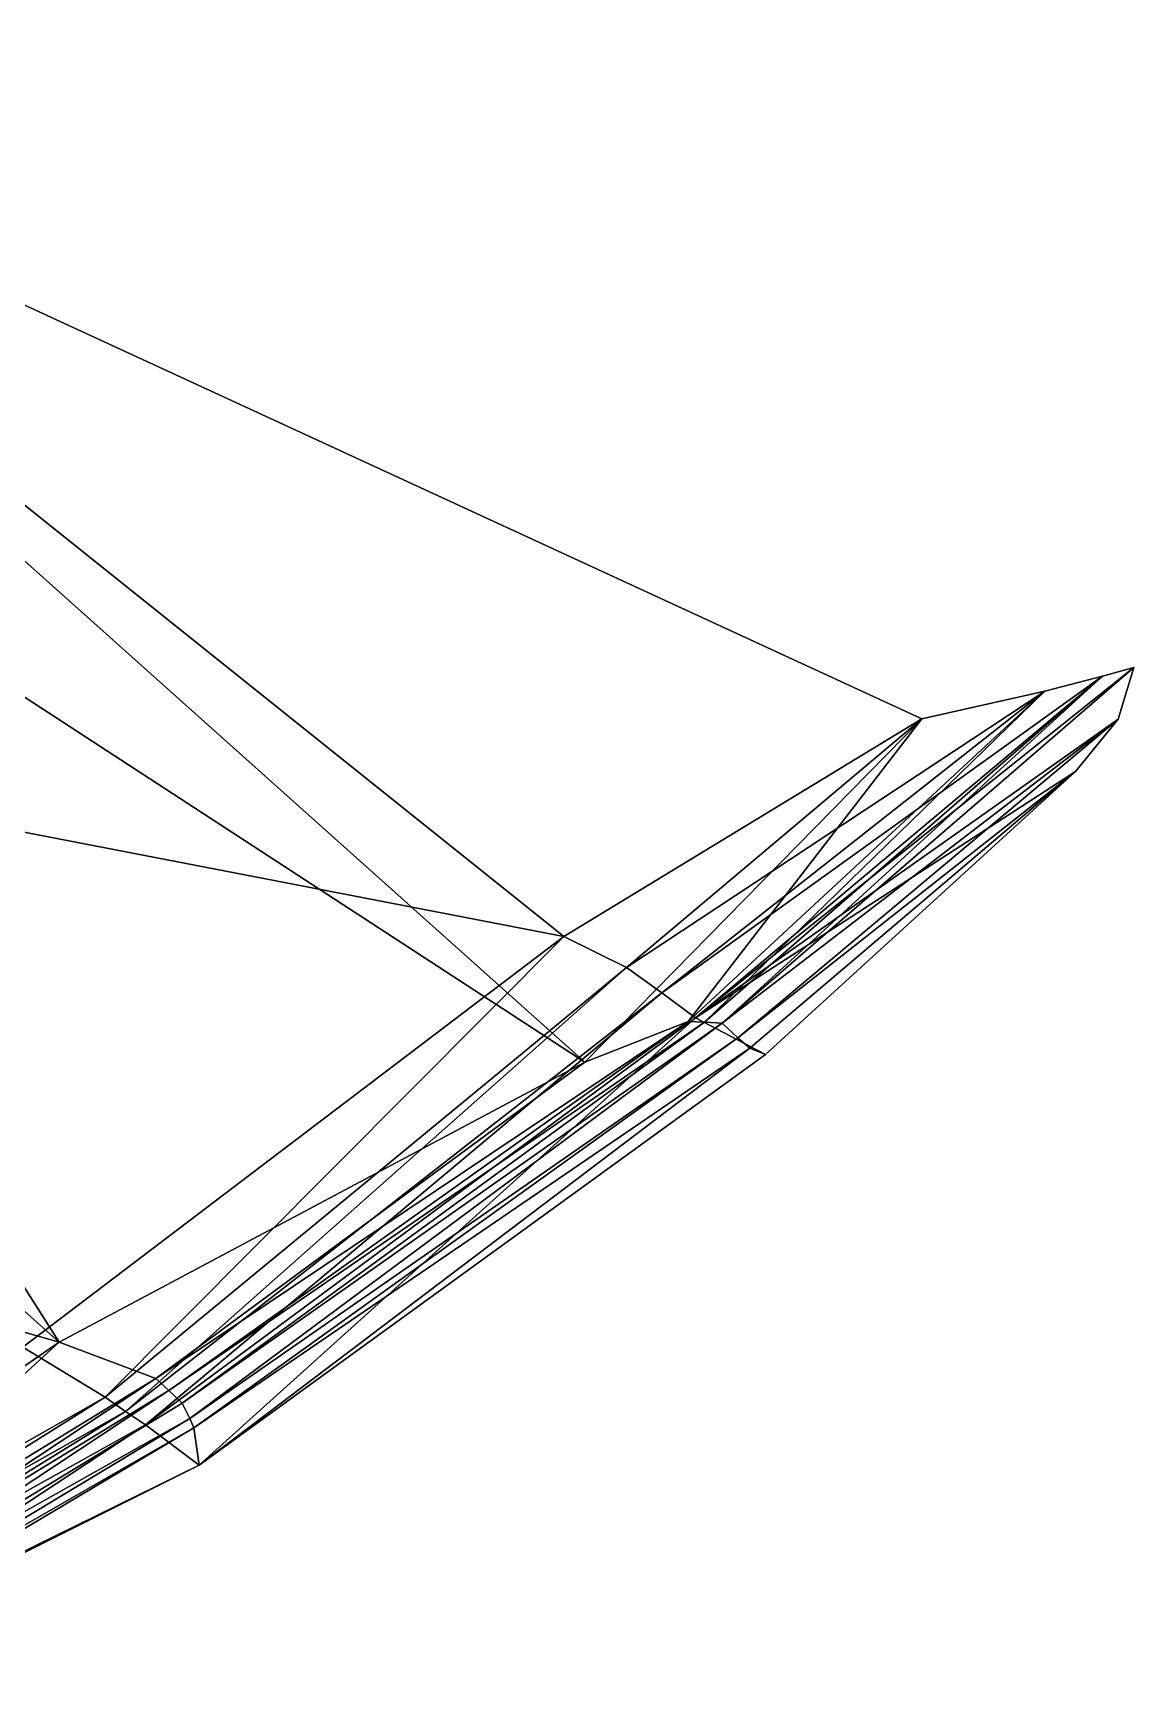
# Model space of a CAD drawing. Extents: x -76 to 76, y -20 to 79.
# Drawn here: x 52.44 to 75.82, y -1.16 to 34 of the extents above; entities that cross this region are included whole.
import ezdxf

# ---------------------------------------------------------------- set-up
doc = ezdxf.new("R2010")
doc.units = 0

msp = doc.modelspace()

# ---------------------------------------------------------------- linework, layer by layer
for points in [[(38.663, 28.748, 28.425), (39.718, 34.005, 27.919), (64.157, 12.135, 26.687)], [(39.718, 34.005, 27.919), (38.761, 19.634, 30.018), (63.71, 14.808, 27.103)], [(39.718, 34.005, 27.919), (71.317, 19.436, 26.398), (64.157, 12.135, 26.687)], [(71.317, 19.436, 26.398), (39.718, 34.005, 27.919), (63.71, 14.808, 27.103)], [(37.602, 19.936, 29.044), (38.663, 28.748, 28.425), (52.988, 6.189, 26.577)], [(38.663, 28.748, 28.425), (64.157, 12.135, 26.687), (52.988, 6.189, 26.577)], [(75.822, 20.525, 25.746), (66.506, 13.08, 27.463), (75.485, 19.426, 25.736)], [(66.506, 13.08, 27.463), (75.822, 20.525, 25.746), (75.153, 20.339, 25.848)], [(67.076, 12.968, 24.869), (75.822, 20.525, 25.746), (75.485, 19.426, 25.736)], [(75.822, 20.525, 25.746), (67.076, 12.968, 24.869), (75.153, 20.339, 25.848)], [(65.792, 13.609, 27.253), (66.506, 13.08, 27.463), (75.153, 20.339, 25.848)], [(65.792, 13.609, 27.253), (75.153, 20.339, 25.848), (73.928, 20.022, 25.978)], [(67.076, 12.968, 24.869), (66.7, 12.986, 24.841), (75.153, 20.339, 25.848)], [(75.153, 20.339, 25.848), (66.7, 12.986, 24.841), (73.928, 20.022, 25.978)], [(37.602, 19.936, 29.044), (52.988, 6.189, 26.577), (34.431, 11.476, 28.978)], [(65.045, 14.149, 26.969), (65.792, 13.609, 27.253), (73.928, 20.022, 25.978)], [(65.045, 14.149, 26.969), (73.928, 20.022, 25.978), (71.317, 19.436, 26.398)], [(66.7, 12.986, 24.841), (66.352, 13.004, 24.972), (73.928, 20.022, 25.978)], [(73.928, 20.022, 25.978), (66.352, 13.004, 24.972), (71.317, 19.436, 26.398)], [(63.71, 14.808, 27.103), (38.761, 19.634, 30.018), (52.216, 6.082, 27.751)], [(63.71, 14.808, 27.103), (65.045, 14.149, 26.969), (71.317, 19.436, 26.398)], [(66.352, 13.004, 24.972), (64.157, 12.135, 26.687), (71.317, 19.436, 26.398)], [(66.506, 13.08, 27.463), (74.584, 18.317, 25.743), (75.485, 19.426, 25.736)], [(67.407, 12.653, 25.146), (67.076, 12.968, 24.869), (75.485, 19.426, 25.736)], [(67.407, 12.653, 25.146), (75.485, 19.426, 25.736), (74.584, 18.317, 25.743)], [(66.506, 13.08, 27.463), (67.993, 12.303, 26.6), (74.584, 18.317, 25.743)], [(67.661, 12.434, 25.639), (67.407, 12.653, 25.146), (74.584, 18.317, 25.743)], [(74.584, 18.317, 25.743), (67.993, 12.303, 26.6), (67.661, 12.434, 25.639)], [(52.216, 6.082, 27.751), (53.968, 5.016, 27.528), (63.71, 14.808, 27.103)], [(53.968, 5.016, 27.528), (65.045, 14.149, 26.969), (63.71, 14.808, 27.103)], [(53.968, 5.016, 27.528), (54.402, 4.712, 27.675), (65.045, 14.149, 26.969)], [(54.402, 4.712, 27.675), (65.792, 13.609, 27.253), (65.045, 14.149, 26.969)], [(54.402, 4.712, 27.675), (54.824, 4.431, 27.773), (65.792, 13.609, 27.253)], [(54.824, 4.431, 27.773), (66.506, 13.08, 27.463), (65.792, 13.609, 27.253)], [(66.506, 13.08, 27.463), (54.824, 4.431, 27.773), (55.963, 3.576, 26.803)], [(67.993, 12.303, 26.6), (66.506, 13.08, 27.463), (55.963, 3.576, 26.803)], [(55.319, 5.159, 25.41), (55.042, 5.413, 25.401), (66.352, 13.004, 24.972)], [(66.352, 13.004, 24.972), (55.042, 5.413, 25.401), (64.157, 12.135, 26.687)], [(66.7, 12.986, 24.841), (55.319, 5.159, 25.41), (66.352, 13.004, 24.972)], [(55.606, 4.889, 25.56), (55.319, 5.159, 25.41), (66.7, 12.986, 24.841)], [(67.076, 12.968, 24.869), (55.606, 4.889, 25.56), (66.7, 12.986, 24.841)], [(55.606, 4.889, 25.56), (67.076, 12.968, 24.869), (55.765, 4.562, 25.703)], [(67.076, 12.968, 24.869), (67.407, 12.653, 25.146), (55.765, 4.562, 25.703)], [(55.765, 4.562, 25.703), (67.407, 12.653, 25.146), (55.849, 4.366, 25.932)], [(67.407, 12.653, 25.146), (67.661, 12.434, 25.639), (55.849, 4.366, 25.932)], [(55.963, 3.576, 26.803), (55.849, 4.366, 25.932), (67.661, 12.434, 25.639)], [(67.993, 12.303, 26.6), (55.963, 3.576, 26.803), (67.661, 12.434, 25.639)], [(55.042, 5.413, 25.401), (52.988, 6.189, 26.577), (64.157, 12.135, 26.687)], [(52.988, 6.189, 26.577), (45.055, 0.722, 26.36), (34.431, 11.476, 28.978)], [(44.978, -0.089, 27.304), (53.968, 5.016, 27.528), (52.216, 6.082, 27.751)], [(46.312, 0.075, 25.244), (45.055, 0.722, 26.36), (52.988, 6.189, 26.577)], [(55.042, 5.413, 25.401), (46.312, 0.075, 25.244), (52.988, 6.189, 26.577)], [(46.512, -0.228, 25.22), (46.312, 0.075, 25.244), (55.042, 5.413, 25.401)], [(55.319, 5.159, 25.41), (46.512, -0.228, 25.22), (55.042, 5.413, 25.401)], [(44.978, -0.089, 27.304), (45.455, -0.325, 27.485), (53.968, 5.016, 27.528)], [(45.455, -0.325, 27.485), (54.402, 4.712, 27.675), (53.968, 5.016, 27.528)], [(46.707, -0.534, 25.341), (46.512, -0.228, 25.22), (55.319, 5.159, 25.41)], [(55.606, 4.889, 25.56), (46.707, -0.534, 25.341), (55.319, 5.159, 25.41)], [(45.455, -0.325, 27.485), (45.915, -0.532, 27.565), (54.402, 4.712, 27.675)], [(45.915, -0.532, 27.565), (54.824, 4.431, 27.773), (54.402, 4.712, 27.675)], [(46.707, -0.534, 25.341), (55.606, 4.889, 25.56), (55.765, 4.562, 25.703)], [(54.824, 4.431, 27.773), (45.915, -0.532, 27.565), (46.343, -1.16, 26.811)], [(55.963, 3.576, 26.803), (54.824, 4.431, 27.773), (46.343, -1.16, 26.811)], [(46.815, -0.826, 25.559), (46.707, -0.534, 25.341), (55.765, 4.562, 25.703)], [(46.815, -0.826, 25.559), (55.765, 4.562, 25.703), (55.849, 4.366, 25.932)], [(46.842, -0.986, 25.874), (46.815, -0.826, 25.559), (55.849, 4.366, 25.932)], [(55.849, 4.366, 25.932), (55.963, 3.576, 26.803), (46.842, -0.986, 25.874)], [(55.963, 3.576, 26.803), (46.343, -1.16, 26.811), (46.842, -0.986, 25.874)]]:
    msp.add_3dface(points)

doc.saveas('drawing.dxf')
